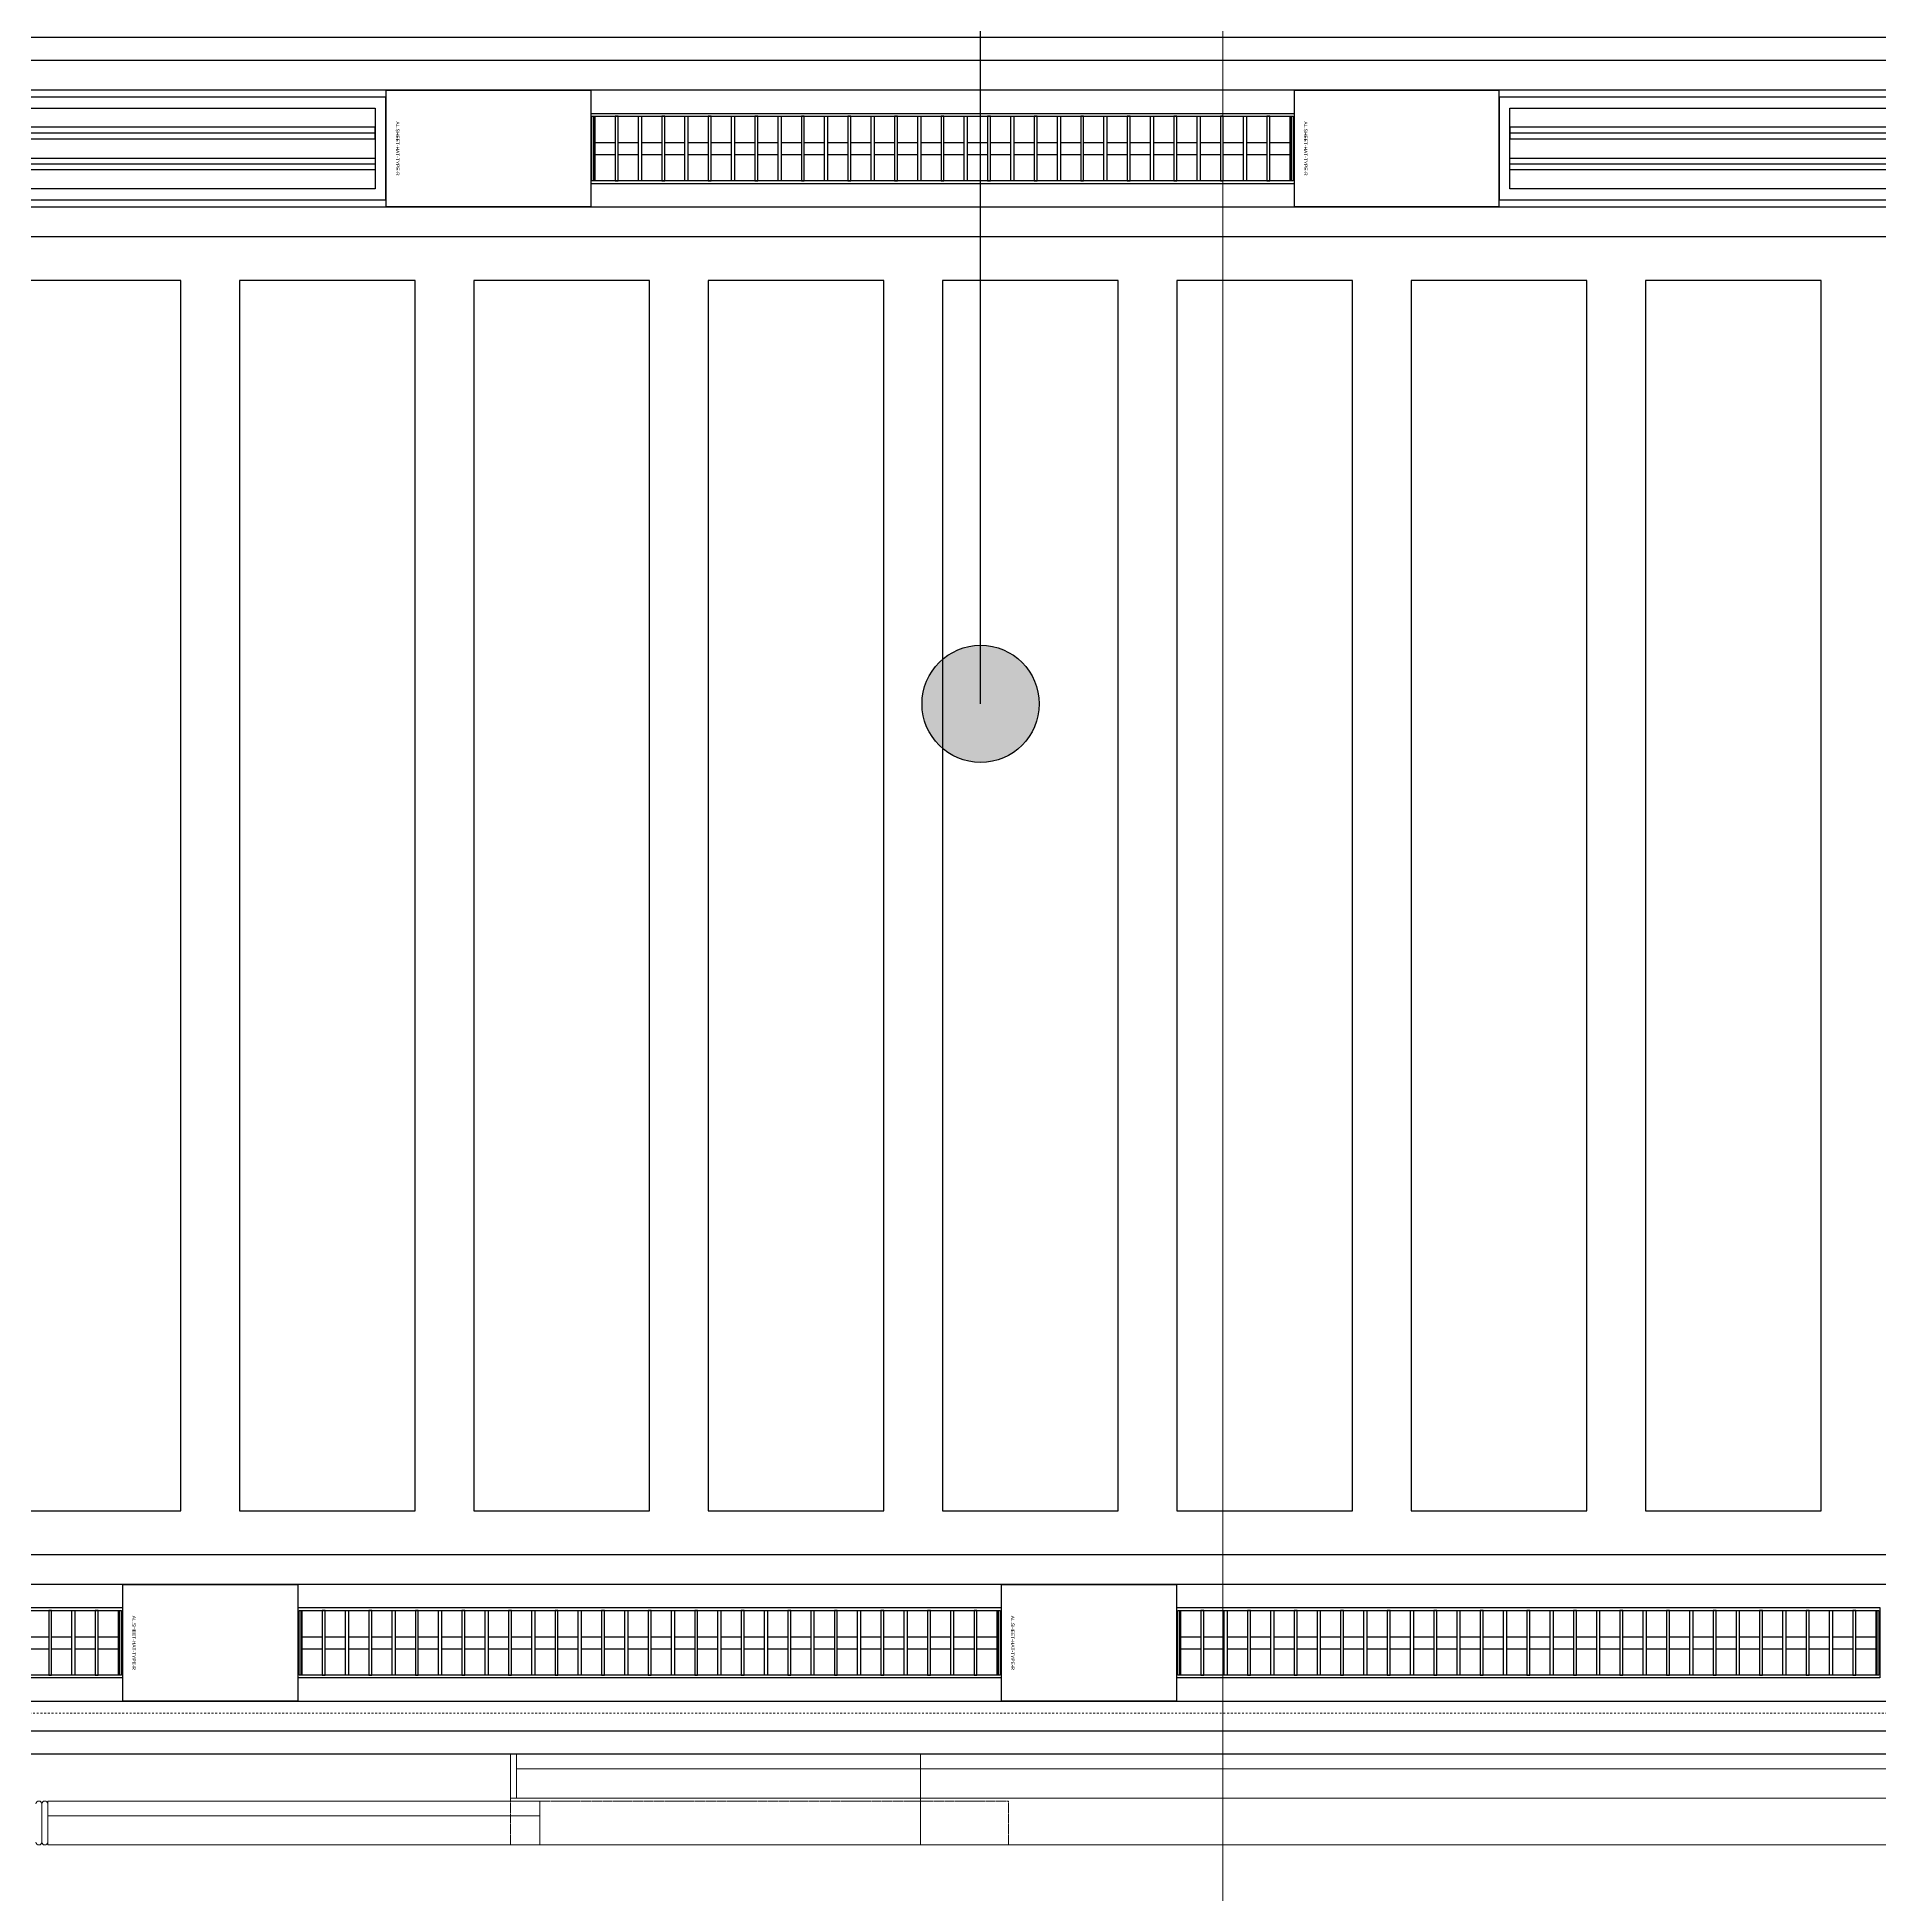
# Model space of a CAD drawing. Header units: millimetres. Extents: x -853228 to -744682, y -17776 to 32484.
# Drawn here: x -808878 to -805732, y -141 to 3029 of the extents above; entities that cross this region are included whole.
import ezdxf
from ezdxf.enums import TextEntityAlignment as Align
from ezdxf.xclip import XClip

# ---------------------------------------------------------------- set-up
doc = ezdxf.new("R2010")
doc.units = ezdxf.units.MM
doc.header["$XCLIPFRAME"] = 0
doc.linetypes.add('DASH', pattern=[6.35, 3.175, -3.175])
doc.linetypes.add('DPA_Hidden 500', pattern=[1.4, 0.8, -0.6])
for name, color, linetype in [('000 - WIPEOUT', 250, 'Continuous'), ('001 - ASCESSORIES', 251, 'Continuous'), ('008 - LIGHTING', 1, 'Continuous'), ('A04_TUBE SERIES', 2, 'Continuous'), ('A11_ALU.SOLID SHEET', 2, 'Continuous')]:
    doc.layers.add(name, color=color, linetype=linetype)
for name, color, linetype, lineweight in [('A-GENM', 1, 'Continuous', 9), ('A-GENM-HDLN', 2, 'DPA_Hidden 500', 9), ('A-ROOM-IDEN', 3, 'Continuous', 25), ('G-ANNO-TEXT', 3, 'Continuous', 9), ('Q-SPCQ', 2, 'Continuous', 9), ('Q-SPCQ-HDLN', 2, 'DASH', 9)]:
    doc.layers.add(name, color=color, linetype=linetype, lineweight=lineweight)

# ---------------------------------------------------------------- blocks, each defined once
blk = doc.blocks.new('DPA_Speciality_PlatformScreenDoor - Length_135300-12767973-4281-01 ENLARGED LOWER PLATFORM LEVEL - REFLECTED CEILING PLAN - SHEET 2')
at = {"layer": 'A-GENM'}
for p, q in [((91337.5, -250), (91535.3, -250)), ((91535.3, -250), (91337.5, -250)), ((91432.5, -250), (91342.5, -250)), ((91342.5, -250), (91432.5, -250)), ((91442.5, -250), (91532.5, -250)), ((91532.5, -250), (91442.5, -250)), ((89115.3, -330), (89239.1, -330)), ((89125.9, -330), (89179, -330)), ((89175.4, -330), (89228.5, -330))]:
    blk.add_line(p, q, dxfattribs=at)
at = {"layer": 'A-GENM-HDLN'}
for p, q in [((90187.5, -250), (90187.5, -175)), ((91037.5, -175), (90187.5, -175)), ((91037.5, -175), (91037.5, -250)), ((91037.5, -250), (90187.5, -250))]:
    blk.add_line(p, q, dxfattribs=at)
at = {"layer": 'Q-SPCQ'}
for p, q in [((87962.5, -175), (90337.5, -175)), ((90337.5, -175), (90337.5, -330)), ((90337.5, -175), (91037.5, -175)), ((90337.5, -330), (90337.5, -175)), ((90337.5, -200), (90337.5, -175.9)), ((90337.5, -175.9), (90337.5, -200)), ((90987.5, -175), (91827.5, -175)), ((91827.5, -175), (90987.5, -175)), ((90987.5, -175), (90987.5, -225)), ((90987.5, -225), (90987.5, -175)), ((91797.5, -175), (91017.5, -175)), ((91017.5, -175), (91797.5, -175)), ((91017.5, -175), (91797.5, -175)), ((91797.5, -175), (91017.5, -175)), ((91827.5, -225), (91827.5, -175)), ((91827.5, -225), (91827.5, -175)), ((91827.5, -180), (91827.5, -245)), ((91827.5, -245), (91827.5, -180)), ((91837.5, -245), (91837.5, -180)), ((91837.5, -180), (91837.5, -245)), ((91837.5, -180), (91837.5, -245)), ((91837.5, -245), (91837.5, -180)), ((90337.5, -305), (90337.5, -200)), ((90337.5, -200), (90337.5, -305)), ((91827.5, -225), (90987.5, -225)), ((90987.5, -225), (91827.5, -225)), ((90987.5, -250), (90987.5, -225)), ((90987.5, -250), (90987.5, -225)), ((91827.5, -225), (90987.5, -225)), ((90987.5, -225), (90987.5, -250)), ((90987.5, -250), (90987.5, -225)), ((90987.5, -225), (91827.5, -225)), ((90987.5, -225), (91827.5, -225)), ((91827.5, -225), (90987.5, -225)), ((91827.5, -250), (90987.5, -250)), ((90987.5, -250), (91827.5, -250)), ((90987.5, -250), (91827.5, -250)), ((91827.5, -250), (90987.5, -250)), ((91017.5, -225), (91797.5, -225)), ((91797.5, -225), (91017.5, -225)), ((91797.5, -225), (91017.5, -225)), ((91017.5, -225), (91797.5, -225)), ((91037.5, -225), (91777.5, -225)), ((91777.5, -225), (91037.5, -225)), ((91037.5, -225), (91777.5, -225)), ((91777.5, -225), (91037.5, -225)), ((91037.5, -250), (91777.5, -250)), ((91777.5, -250), (91037.5, -250)), ((91037.5, -250), (91777.5, -250)), ((91777.5, -250), (91037.5, -250)), ((91037.5, -330), (91037.5, -250)), ((91037.5, -250), (91037.5, -305)), ((91827.5, -225), (91827.5, -250)), ((91827.5, -250), (91827.5, -225)), ((91827.5, -250), (91827.5, -225)), ((91827.5, -225), (91827.5, -250)), ((90337.5, -255), (87962.5, -255)), ((87962.5, -255), (90337.5, -255)), ((90287.5, -255), (88012.5, -255)), ((88012.5, -255), (90287.5, -255)), ((88022.5, -255), (90277.5, -255)), ((90277.5, -255), (88022.5, -255)), ((90337.5, -255), (91027.5, -255)), ((91027.5, -255), (90337.5, -255)), ((90337.5, -255), (90337.5, -305)), ((90337.5, -305), (90337.5, -255)), ((90337.5, -305), (90337.5, -255)), ((90337.5, -255), (90337.5, -305)), ((90387.5, -255), (90977.5, -255)), ((90977.5, -255), (90387.5, -255)), ((90977.5, -255), (90397.5, -255)), ((90397.5, -255), (90977.5, -255)), ((91027.5, -255), (91027.5, -330)), ((91037.5, -255), (91027.5, -255)), ((91027.5, -255), (91037.5, -255)), ((91027.5, -330), (91027.5, -255)), ((91027.5, -305), (91027.5, -255)), ((91027.5, -305), (91027.5, -255)), ((91037.5, -330), (91037.5, -255)), ((91037.5, -255), (91037.5, -330)), ((90337.5, -305), (87962.5, -305)), ((90337.5, -305), (87962.5, -305)), ((87962.5, -305), (90337.5, -305)), ((87972.5, -305), (90327.5, -305)), ((87972.5, -305), (90327.5, -305)), ((90327.5, -305), (87972.5, -305)), ((90287.5, -305), (88012.5, -305)), ((88012.5, -305), (90287.5, -305)), ((90277.5, -305), (88022.5, -305)), ((88022.5, -305), (90277.5, -305)), ((90277.5, -305), (88022.5, -305)), ((88022.5, -305), (90277.5, -305)), ((88022.5, -305), (90277.5, -305)), ((90277.5, -305), (88022.5, -305)), ((90327.5, -305), (90337.5, -305)), ((90337.5, -329.1), (90337.5, -305)), ((90337.5, -305), (90347.5, -305)), ((91027.5, -305), (90337.5, -305)), ((90337.5, -305), (90337.5, -330)), ((90337.5, -330), (90337.5, -305)), ((90337.5, -305), (91027.5, -305)), ((91027.5, -305), (90337.5, -305)), ((90337.5, -305), (90337.5, -329.1)), ((90337.5, -330), (90337.5, -305)), ((90337.5, -305), (90337.5, -330)), ((90347.5, -305), (91027.5, -305)), ((91027.5, -305), (90347.5, -305)), ((90347.5, -305), (91027.5, -305)), ((90387.5, -305), (90977.5, -305)), ((90977.5, -305), (90387.5, -305)), ((90397.5, -305), (90977.5, -305)), ((90977.5, -305), (90397.5, -305)), ((90397.5, -305), (90977.5, -305)), ((90977.5, -305), (90397.5, -305)), ((90977.5, -305), (90397.5, -305)), ((90397.5, -305), (90977.5, -305)), ((91027.5, -330), (91027.5, -305)), ((91027.5, -330), (91027.5, -305)), ((91027.5, -305), (91027.5, -330)), ((91027.5, -330), (91027.5, -305)), ((91037.5, -305), (91037.5, -329.1)), ((87962.5, -330), (90337.5, -330)), ((87962.5, -330), (90337.5, -330)), ((90327.5, -330), (87972.5, -330)), ((87972.5, -330), (90327.5, -330)), ((90327.5, -330), (87972.5, -330)), ((90277.5, -330), (88022.5, -330)), ((88022.5, -330), (90277.5, -330)), ((90277.5, -330), (88022.5, -330)), ((88022.5, -330), (90277.5, -330)), ((90337.5, -330), (90327.5, -330)), ((90337.5, -330), (91037.5, -330)), ((90337.5, -330), (91027.5, -330)), ((90347.5, -330), (90337.5, -330)), ((91027.5, -330), (90347.5, -330)), ((91027.5, -330), (90347.5, -330)), ((90347.5, -330), (91027.5, -330)), ((90397.5, -330), (90977.5, -330)), ((90977.5, -330), (90397.5, -330)), ((90397.5, -330), (90977.5, -330)), ((90977.5, -330), (90397.5, -330)), ((91027.5, -330), (91037.5, -330)), ((91037.5, -330), (91027.5, -330))]:
    blk.add_line(p, q, dxfattribs=at)
for centre, start, end in [((91832.5, -180), 0, 180), ((91832.5, -180), 135, 180), ((91832.5, -180), 60, 120), ((91832.5, -180), 360, 30), ((91842.5, -180), 0, 180), ((91842.5, -180), 150, 180), ((91842.5, -180), 60, 120), ((91832.5, -245), 180, 210), ((91832.5, -245), 180, 0), ((91832.5, -245), 240, 300), ((91832.5, -245), 330, 0), ((91842.5, -245), 180, 210), ((91842.5, -245), 180, 360), ((91842.5, -245), 240, 300)]:
    blk.add_arc(centre, 5, start, end, dxfattribs=at)
at = {"layer": 'Q-SPCQ-HDLN'}
for p, q in [((132340.1, -330), (61742.7, -330)), ((132340.1, -400), (61742.7, -400))]:
    blk.add_line(p, q, dxfattribs=at)
blk = doc.blocks.new('DPA_Speciality_PlatformScreenDoor - Length_135300-12767973-4180-01 LOWER PLATFORM LEVEL - REFLECTED CEILING PLAN')
at = {"layer": 'A-GENM'}
for p, q in [((91337.5, -250), (91527.6, -250)), ((91527.6, -250), (91337.5, -250)), ((91432.5, -250), (91342.5, -250)), ((91342.5, -250), (91432.5, -250)), ((91442.5, -250), (91532.5, -250)), ((91532.5, -250), (91442.5, -250)), ((89115.3, -330), (89239.1, -330)), ((89125.9, -330), (89179, -330)), ((89175.4, -330), (89228.5, -330))]:
    blk.add_line(p, q, dxfattribs=at)
at = {"layer": 'A-GENM-HDLN'}
for p, q in [((90187.5, -250), (90187.5, -175)), ((91037.5, -175), (90187.5, -175)), ((91037.5, -175), (91037.5, -250)), ((91037.5, -250), (90187.5, -250))]:
    blk.add_line(p, q, dxfattribs=at)
at = {"layer": 'Q-SPCQ'}
for p, q in [((87962.5, -175), (90337.5, -175)), ((90337.5, -175), (90337.5, -330)), ((90337.5, -175), (91037.5, -175)), ((90337.5, -330), (90337.5, -175)), ((90337.5, -200), (90337.5, -187.5)), ((90337.5, -187.5), (90337.5, -200)), ((90987.5, -175), (91827.5, -175)), ((91827.5, -175), (90987.5, -175)), ((90987.5, -175), (90987.5, -225)), ((90987.5, -225), (90987.5, -175)), ((91797.5, -175), (91017.5, -175)), ((91017.5, -175), (91797.5, -175)), ((91017.5, -175), (91797.5, -175)), ((91797.5, -175), (91017.5, -175)), ((91827.5, -225), (91827.5, -175)), ((91827.5, -225), (91827.5, -175)), ((91827.5, -180), (91827.5, -245)), ((91827.5, -245), (91827.5, -180)), ((91837.5, -245), (91837.5, -180)), ((91837.5, -180), (91837.5, -245)), ((91837.5, -180), (91837.5, -245)), ((91837.5, -245), (91837.5, -180)), ((90337.5, -305), (90337.5, -200)), ((90337.5, -200), (90337.5, -305)), ((91827.5, -225), (90987.5, -225)), ((90987.5, -225), (91827.5, -225)), ((90987.5, -250), (90987.5, -225)), ((90987.5, -250), (90987.5, -225)), ((91827.5, -225), (90987.5, -225)), ((90987.5, -225), (90987.5, -250)), ((90987.5, -250), (90987.5, -225)), ((90987.5, -225), (91827.5, -225)), ((90987.5, -225), (91827.5, -225)), ((91827.5, -225), (90987.5, -225)), ((91827.5, -250), (90987.5, -250)), ((90987.5, -250), (91827.5, -250)), ((90987.5, -250), (91827.5, -250)), ((91827.5, -250), (90987.5, -250)), ((91017.5, -225), (91797.5, -225)), ((91797.5, -225), (91017.5, -225)), ((91797.5, -225), (91017.5, -225)), ((91017.5, -225), (91797.5, -225)), ((91037.5, -225), (91777.5, -225)), ((91777.5, -225), (91037.5, -225)), ((91037.5, -225), (91777.5, -225)), ((91777.5, -225), (91037.5, -225)), ((91037.5, -250), (91777.5, -250)), ((91777.5, -250), (91037.5, -250)), ((91037.5, -250), (91777.5, -250)), ((91777.5, -250), (91037.5, -250)), ((91037.5, -330), (91037.5, -250)), ((91037.5, -250), (91037.5, -305)), ((91827.5, -225), (91827.5, -250)), ((91827.5, -250), (91827.5, -225)), ((91827.5, -250), (91827.5, -225)), ((91827.5, -225), (91827.5, -250)), ((90337.5, -255), (87962.5, -255)), ((87962.5, -255), (90337.5, -255)), ((90287.5, -255), (88012.5, -255)), ((88012.5, -255), (90287.5, -255)), ((88022.5, -255), (90277.5, -255)), ((90277.5, -255), (88022.5, -255)), ((90337.5, -255), (91027.5, -255)), ((91027.5, -255), (90337.5, -255)), ((90337.5, -255), (90337.5, -305)), ((90337.5, -305), (90337.5, -255)), ((90337.5, -305), (90337.5, -255)), ((90337.5, -255), (90337.5, -305)), ((90387.5, -255), (90977.5, -255)), ((90977.5, -255), (90387.5, -255)), ((90977.5, -255), (90397.5, -255)), ((90397.5, -255), (90977.5, -255)), ((91027.5, -255), (91027.5, -330)), ((91037.5, -255), (91027.5, -255)), ((91027.5, -255), (91037.5, -255)), ((91027.5, -330), (91027.5, -255)), ((91027.5, -305), (91027.5, -255)), ((91027.5, -305), (91027.5, -255)), ((91037.5, -330), (91037.5, -255)), ((91037.5, -255), (91037.5, -330)), ((90337.5, -305), (87962.5, -305)), ((90337.5, -305), (87962.5, -305)), ((87962.5, -305), (90337.5, -305)), ((87972.5, -305), (90327.5, -305)), ((87972.5, -305), (90327.5, -305)), ((90327.5, -305), (87972.5, -305)), ((90287.5, -305), (88012.5, -305)), ((88012.5, -305), (90287.5, -305)), ((90277.5, -305), (88022.5, -305)), ((88022.5, -305), (90277.5, -305)), ((90277.5, -305), (88022.5, -305)), ((88022.5, -305), (90277.5, -305)), ((88022.5, -305), (90277.5, -305)), ((90277.5, -305), (88022.5, -305)), ((90327.5, -305), (90337.5, -305)), ((90337.5, -317.5), (90337.5, -305)), ((90337.5, -305), (90347.5, -305)), ((91027.5, -305), (90337.5, -305)), ((90337.5, -305), (90337.5, -330)), ((90337.5, -330), (90337.5, -305)), ((90337.5, -305), (91027.5, -305)), ((91027.5, -305), (90337.5, -305)), ((90337.5, -305), (90337.5, -317.5)), ((90337.5, -330), (90337.5, -305)), ((90337.5, -305), (90337.5, -330)), ((90347.5, -305), (91027.5, -305)), ((91027.5, -305), (90347.5, -305)), ((90347.5, -305), (91027.5, -305)), ((90387.5, -305), (90977.5, -305)), ((90977.5, -305), (90387.5, -305)), ((90397.5, -305), (90977.5, -305)), ((90977.5, -305), (90397.5, -305)), ((90397.5, -305), (90977.5, -305)), ((90977.5, -305), (90397.5, -305)), ((90977.5, -305), (90397.5, -305)), ((90397.5, -305), (90977.5, -305)), ((91027.5, -330), (91027.5, -305)), ((91027.5, -330), (91027.5, -305)), ((91027.5, -305), (91027.5, -330)), ((91027.5, -330), (91027.5, -305)), ((91037.5, -305), (91037.5, -317.5)), ((87962.5, -330), (90337.5, -330)), ((87962.5, -330), (90337.5, -330)), ((90327.5, -330), (87972.5, -330)), ((87972.5, -330), (90327.5, -330)), ((90327.5, -330), (87972.5, -330)), ((90277.5, -330), (88022.5, -330)), ((88022.5, -330), (90277.5, -330)), ((90277.5, -330), (88022.5, -330)), ((88022.5, -330), (90277.5, -330)), ((90337.5, -330), (90327.5, -330)), ((90337.5, -330), (91037.5, -330)), ((90337.5, -330), (91027.5, -330)), ((90347.5, -330), (90337.5, -330)), ((91027.5, -330), (90347.5, -330)), ((91027.5, -330), (90347.5, -330)), ((90347.5, -330), (91027.5, -330)), ((90397.5, -330), (90977.5, -330)), ((90977.5, -330), (90397.5, -330)), ((90397.5, -330), (90977.5, -330)), ((90977.5, -330), (90397.5, -330)), ((91027.5, -330), (91037.5, -330)), ((91037.5, -330), (91027.5, -330))]:
    blk.add_line(p, q, dxfattribs=at)
for centre, start, end in [((91832.5, -180), 360, 180), ((91832.5, -180), 0, 180), ((91842.5, -180), 0, 180), ((91842.5, -180), 0, 180), ((91832.5, -245), 180, 360), ((91832.5, -245), 180, 0), ((91842.5, -245), 180, 360), ((91842.5, -245), 180, 360)]:
    blk.add_arc(centre, 5, start, end, dxfattribs=at)
at = {"layer": 'Q-SPCQ-HDLN'}
for p, q in [((135200, -330), (-100, -330)), ((135200, -400), (-100, -400))]:
    blk.add_line(p, q, dxfattribs=at)
blk = doc.blocks.new('C-1-PP19-AR-4180-01-B_20250908-040939_EXDOWNLIGHT')
at = {"layer": 'Q-SPCQ', "rotation": 180}
blk.add_blockref('DPA_Speciality_PlatformScreenDoor - Length_135300-12767973-4180-01 LOWER PLATFORM LEVEL - REFLECTED CEILING PLAN', (27650, -3810), dxfattribs=at)
blk = doc.blocks.new('*U629')
at = {"layer": '001 - ASCESSORIES', "color": 0, "linetype": 'ByBlock'}
blk.add_lwpolyline([(800, 87.5), (-800, 87.5), (-800, -87.5), (800, -87.5)], close=True, dxfattribs=at)
at = {"layer": '001 - ASCESSORIES', "linetype": 'ByBlock'}
for points in [[(-781.5, 69), (781.5, 69), (781.5, -69), (-781.5, -69)], [(781.5, 36.3), (-781.5, 36.3), (-781.5, 16.3), (781.5, 16.3)], [(-781.5, -16.3), (781.5, -16.3), (781.5, -36.3), (-781.5, -36.3)]]:
    blk.add_lwpolyline(points, close=True, dxfattribs=at)
for points in [[(781.5, 26.3), (-781.5, 26.3)], [(-781.5, -26.3), (781.5, -26.3)]]:
    blk.add_lwpolyline(points, dxfattribs=at)
blk = doc.blocks.new('*U627')
at = {"color": 1}
blk.add_wipeout([(600, -60), (-600, -60), (-600, 60), (600, 60)], dxfattribs=at).dxf.layer = '000 - WIPEOUT'
at = {"layer": '001 - ASCESSORIES', "color": 0}
blk.add_lwpolyline([(600, -60), (-600, -60), (-600, 60), (600, 60)], close=True, dxfattribs=at)
at = {"layer": '001 - ASCESSORIES'}
for points in [[(-593.5, -55), (-598.5, -55), (-598.5, 55), (-593.5, 55)], [(595, -55), (-595, -55), (-595, 55), (595, 55)], [(-558.8, -55), (-553.8, -55), (-553.8, 55), (-558.8, 55)], [(-514, -55), (-519, -55), (-519, 55), (-514, 55)], [(-479.3, -55), (-474.3, -55), (-474.3, 55), (-479.3, 55)], [(-434.6, -55), (-439.6, -55), (-439.6, 55), (-434.6, 55)], [(-399.8, -55), (-394.8, -55), (-394.8, 55), (-399.8, 55)], [(-355.1, -55), (-360.1, -55), (-360.1, 55), (-355.1, 55)], [(-320.4, -55), (-315.4, -55), (-315.4, 55), (-320.4, 55)], [(-275.6, -55), (-280.6, -55), (-280.6, 55), (-275.6, 55)], [(-240.9, -55), (-235.9, -55), (-235.9, 55), (-240.9, 55)], [(-196.2, -55), (-201.2, -55), (-201.2, 55), (-196.2, 55)], [(-161.4, -55), (-156.4, -55), (-156.4, 55), (-161.4, 55)], [(-116.7, -55), (-121.7, -55), (-121.7, 55), (-116.7, 55)], [(-82, -55), (-77, -55), (-77, 55), (-82, 55)], [(-37.2, -55), (-42.2, -55), (-42.2, 55), (-37.2, 55)], [(-2.5, -55), (2.5, -55), (2.5, 55), (-2.5, 55)], [(42.2, -55), (37.2, -55), (37.2, 55), (42.2, 55)], [(77, -55), (82, -55), (82, 55), (77, 55)], [(121.7, -55), (116.7, -55), (116.7, 55), (121.7, 55)], [(156.4, -55), (161.4, -55), (161.4, 55), (156.4, 55)], [(201.2, -55), (196.2, -55), (196.2, 55), (201.2, 55)], [(235.9, -55), (240.9, -55), (240.9, 55), (235.9, 55)], [(280.6, -55), (275.6, -55), (275.6, 55), (280.6, 55)], [(315.4, -55), (320.4, -55), (320.4, 55), (315.4, 55)], [(360.1, -55), (355.1, -55), (355.1, 55), (360.1, 55)], [(394.8, -55), (399.8, -55), (399.8, 55), (394.8, 55)], [(439.6, -55), (434.6, -55), (434.6, 55), (439.6, 55)], [(474.3, -55), (479.3, -55), (479.3, 55), (474.3, 55)], [(519, -55), (514, -55), (514, 55), (519, 55)], [(553.8, -55), (558.8, -55), (558.8, 55), (553.8, 55)], [(598.5, -55), (593.5, -55), (593.5, 55), (598.5, 55)]]:
    blk.add_lwpolyline(points, close=True, dxfattribs=at)
for points in [[(-593.5, 10), (-558.8, 10)], [(-553.8, 10), (-519, 10)], [(-514, 10), (-479.3, 10)], [(-474.3, 10), (-439.6, 10)], [(-434.6, 10), (-399.8, 10)], [(-394.8, 10), (-360.1, 10)], [(-355.1, 10), (-320.4, 10)], [(-315.4, 10), (-280.6, 10)], [(-275.6, 10), (-240.9, 10)], [(-235.9, 10), (-201.2, 10)], [(-196.2, 10), (-161.4, 10)], [(-156.4, 10), (-121.7, 10)], [(-116.7, 10), (-82, 10)], [(-77, 10), (-42.2, 10)], [(-37.2, 10), (-2.5, 10)], [(2.5, 10), (37.2, 10)], [(42.2, 10), (77, 10)], [(82, 10), (116.7, 10)], [(121.7, 10), (156.4, 10)], [(161.4, 10), (196.2, 10)], [(201.2, 10), (235.9, 10)], [(240.9, 10), (275.6, 10)], [(280.6, 10), (315.4, 10)], [(320.4, 10), (355.1, 10)], [(360.1, 10), (394.8, 10)], [(399.8, 10), (434.6, 10)], [(439.6, 10), (474.3, 10)], [(479.3, 10), (514, 10)], [(519, 10), (553.8, 10)], [(558.8, 10), (593.5, 10)], [(-593.5, -10), (-558.8, -10)], [(-553.8, -10), (-519, -10)], [(-514, -10), (-479.3, -10)], [(-474.3, -10), (-439.6, -10)], [(-434.6, -10), (-399.8, -10)], [(-394.8, -10), (-360.1, -10)], [(-355.1, -10), (-320.4, -10)], [(-315.4, -10), (-280.6, -10)], [(-275.6, -10), (-240.9, -10)], [(-235.9, -10), (-201.2, -10)], [(-196.2, -10), (-161.4, -10)], [(-156.4, -10), (-121.7, -10)], [(-116.7, -10), (-82, -10)], [(-77, -10), (-42.2, -10)], [(-37.2, -10), (-2.5, -10)], [(2.5, -10), (37.2, -10)], [(42.2, -10), (77, -10)], [(82, -10), (116.7, -10)], [(121.7, -10), (156.4, -10)], [(161.4, -10), (196.2, -10)], [(201.2, -10), (235.9, -10)], [(240.9, -10), (275.6, -10)], [(280.6, -10), (315.4, -10)], [(320.4, -10), (355.1, -10)], [(360.1, -10), (394.8, -10)], [(399.8, -10), (434.6, -10)], [(439.6, -10), (474.3, -10)], [(479.3, -10), (514, -10)], [(519, -10), (553.8, -10)], [(558.8, -10), (593.5, -10)]]:
    blk.add_lwpolyline(points, dxfattribs=at)
blk = doc.blocks.new('*U880')
at = {"layer": 'A11_ALU.SOLID SHEET', "color": 0}
blk.add_lwpolyline([(350, -98.8), (350, 98.8), (0, 98.8), (0, -98.8)], close=True, dxfattribs=at)
at = {"layer": 'Defpoints', "color": 250}
blk.add_point((0, 0), dxfattribs=at)
blk.add_text('AL.SHEET-HAT-TYPE-R', height=6, rotation=270, dxfattribs=at).set_placement((15, 0), align=Align.BOTTOM_CENTER)
blk = doc.blocks.new('*U882')
blk.add_attdef('EXTR.OVL-LENGTH_', (-25, -59.1), '', height=5)
blk.add_wipeout([(-25, 0), (25, 0), (25, 67400), (-25, 67400)]).dxf.layer = '000 - WIPEOUT'
at = {"layer": 'A04_TUBE SERIES', "color": 0}
blk.add_lwpolyline([(-25, 0), (25, 0), (25, 67400), (-25, 67400)], close=True, dxfattribs=at)
blk = doc.blocks.new('*U883')
blk.add_attdef('EXTR.OVL-LENGTH_', (-25, -59.1), '', height=5)
blk.add_wipeout([(-25, 0), (25, 0), (25, 67400), (-25, 67400)]).dxf.layer = '000 - WIPEOUT'
at = {"layer": 'A04_TUBE SERIES', "color": 0}
blk.add_lwpolyline([(-25, 0), (25, 0), (25, 67400), (-25, 67400)], close=True, dxfattribs=at)
blk = doc.blocks.new('*U881')
at = {"layer": 'A11_ALU.SOLID SHEET', "color": 0}
blk.add_lwpolyline([(300, -98.8), (300, 98.8), (0, 98.8), (0, -98.8)], close=True, dxfattribs=at)
at = {"layer": 'Defpoints', "color": 250}
blk.add_point((0, 0), dxfattribs=at)
blk.add_text('AL.SHEET-HAT-TYPE-R', height=6, rotation=270, dxfattribs=at).set_placement((15, 0), align=Align.BOTTOM_CENTER)
blk = doc.blocks.new('*U884')
blk.add_attdef('EXTR.OVL-LENGTH_', (-25, -59.1), '', height=5)
blk.add_wipeout([(-25, 0), (25, 0), (25, 67400), (-25, 67400)]).dxf.layer = '000 - WIPEOUT'
at = {"layer": 'A04_TUBE SERIES', "color": 0}
blk.add_lwpolyline([(-25, 0), (25, 0), (25, 67400), (-25, 67400)], close=True, dxfattribs=at)
blk = doc.blocks.new('*U885')
blk.add_attdef('EXTR.OVL-LENGTH_', (-25, -59.1), '', height=5)
blk.add_wipeout([(-25, 0), (25, 0), (25, 67400), (-25, 67400)]).dxf.layer = '000 - WIPEOUT'
at = {"layer": 'A04_TUBE SERIES', "color": 0}
blk.add_lwpolyline([(-25, 0), (25, 0), (25, 67400), (-25, 67400)], close=True, dxfattribs=at)
blk = doc.blocks.new('*U891')
at = {"color": 3}
for points in [[(-1050, -9250), (1050, -9250), (1050, -9550), (-1050, -9550)], [(-1050, -9650), (1050, -9650), (1050, -9950), (-1050, -9950)], [(-1050, -10050), (1050, -10050), (1050, -10350), (-1050, -10350)], [(-1050, -10450), (1050, -10450), (1050, -10750), (-1050, -10750)], [(-1050, -10850), (1050, -10850), (1050, -11150), (-1050, -11150)], [(-1050, -11250), (1050, -11250), (1050, -11550), (-1050, -11550)], [(-1050, -11650), (1050, -11650), (1050, -11950), (-1050, -11950)], [(-1050, -12050), (1050, -12050), (1050, -12350), (-1050, -12350)]]:
    blk.add_wipeout(points, dxfattribs=at).dxf.layer = '000 - WIPEOUT'
at = {"layer": 'A11_ALU.SOLID SHEET', "color": 0, "linetype": 'ByBlock'}
for points in [[(-1050, -9550), (1050, -9550), (1050, -9250), (-1050, -9250)], [(-1050, -9950), (1050, -9950), (1050, -9650), (-1050, -9650)], [(-1050, -10350), (1050, -10350), (1050, -10050), (-1050, -10050)], [(-1050, -10750), (1050, -10750), (1050, -10450), (-1050, -10450)], [(-1050, -11150), (1050, -11150), (1050, -10850), (-1050, -10850)], [(-1050, -11550), (1050, -11550), (1050, -11250), (-1050, -11250)], [(-1050, -11950), (1050, -11950), (1050, -11650), (-1050, -11650)], [(-1050, -12350), (1050, -12350), (1050, -12050), (-1050, -12050)]]:
    blk.add_lwpolyline(points, close=True, dxfattribs=at)
blk = doc.blocks.new('*U986')
blk.add_lwpolyline([(-107450, -550), (27650, -550), (27650, -3480), (-107450, -3480)], close=True)
at = {"layer": '008 - LIGHTING'}
for p in [(-64400, -740), (-64400, -740), (-64400, -740), (-60900, -740), (-60900, -740), (-60900, -740)]:
    blk.add_blockref('*U629', p, dxfattribs=at)
at = {"layer": 'A11_ALU.SOLID SHEET', "color": 1}
for name, p in [('*U880', (-63600, -740)), ('*U880', (-62050, -740)), ('*U881', (-64050, -3290)), ('*U881', (-62550, -3290))]:
    blk.add_blockref(name, p, dxfattribs=at)
at = {"layer": '008 - LIGHTING'}
for p in [(-62650, -740), (-64650, -3290), (-63150, -3290), (-61650, -3290)]:
    blk.add_blockref('*U627', p, dxfattribs=at)
at = {"layer": 'A04_TUBE SERIES', "linetype": 'ByBlock', "rotation": 270}
for name, p in [('*U883', (-107350, -615)), ('*U882', (-107350, -865)), ('*U884', (-107350, -3165)), ('*U885', (-107350, -3415))]:
    blk.add_blockref(name, p, dxfattribs=at)
at = {"layer": 'A11_ALU.SOLID SHEET', "linetype": 'ByBlock', "rotation": 90}
blk.add_blockref('*U891', (-73500, -2015), dxfattribs=at)
at = {"layer": '008 - LIGHTING'}
for p in [(-62650, -740), (-64650, -3290), (-63150, -3290), (-61650, -3290)]:
    blk.add_blockref('*U627', p, dxfattribs=at)
for p in [(-62650, -740), (-64650, -3290), (-63150, -3290), (-61650, -3290)]:
    blk.add_blockref('*U627', p, dxfattribs=at)

msp = doc.modelspace()

# ---------------------------------------------------------------- block references
ref = msp.add_blockref('*U986', (-744682.4, 3579))
XClip(ref).set_block_clipping_path([(-104690.1238047113, -9620.0077451946), (-34092.6543255158, 14393.0014498748)])

# ---------------------------------------------------------------- next in the draw order: hatches: boundary and pattern name
at = {"layer": 'A-ROOM-IDEN'}
h = msp.add_hatch(color=256, dxfattribs=at)
edge = h.paths.add_edge_path()
edge.add_arc((-807267.4, 1891.3), 100, 0, 360)

# ---------------------------------------------------------------- next in the draw order: linework, layer by layer
msp.add_line((-807267.4, 1891.3), (-807267.9, 16715.5), dxfattribs=at)
msp.add_circle((-807267.4, 1891.3), 100, dxfattribs=at)
at = {"layer": 'G-ANNO-TEXT', "color": 10}
msp.add_line((-806853.8, 3430.8), (-806853.8, -2816.2), dxfattribs=at)

# ---------------------------------------------------------------- next in the draw order: block references
ref = msp.add_blockref('C-1-PP19-AR-4180-01-B_20250908-040939_EXDOWNLIGHT', (-744682.4, 3579))
XClip(ref).set_block_clipping_path([(-104690.1238047113, -9620.0077451946), (-34092.6543255158, 14393.0014498748)])
at = {"layer": 'Q-SPCQ', "rotation": 180}
msp.add_blockref('DPA_Speciality_PlatformScreenDoor - Length_135300-12767973-4281-01 ENLARGED LOWER PLATFORM LEVEL - REFLECTED CEILING PLAN - SHEET 2', (-717032.4, -231), dxfattribs=at)

doc.saveas('drawing.dxf')
